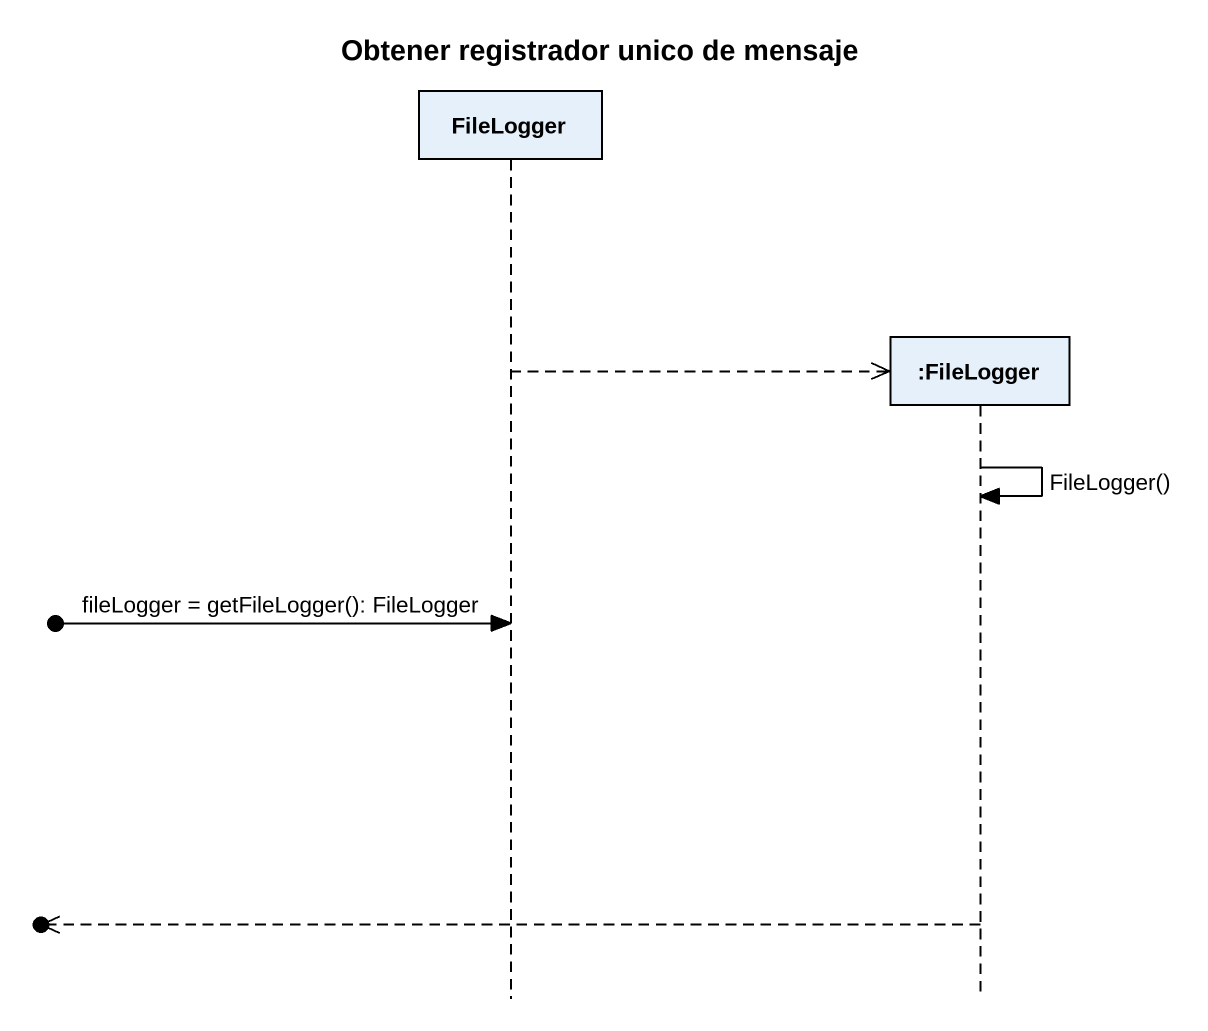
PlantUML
@startuml
title Obtener registrador unico de mensaje
hide footbox
participant FileLogger
participant ":FileLogger" as FileLogger_2

FileLogger -->> FileLogger_2 **
FileLogger_2 -> FileLogger_2 : FileLogger()
[o-> FileLogger : fileLogger = getFileLogger(): FileLogger
[o<<-- FileLogger_2
@enduml
